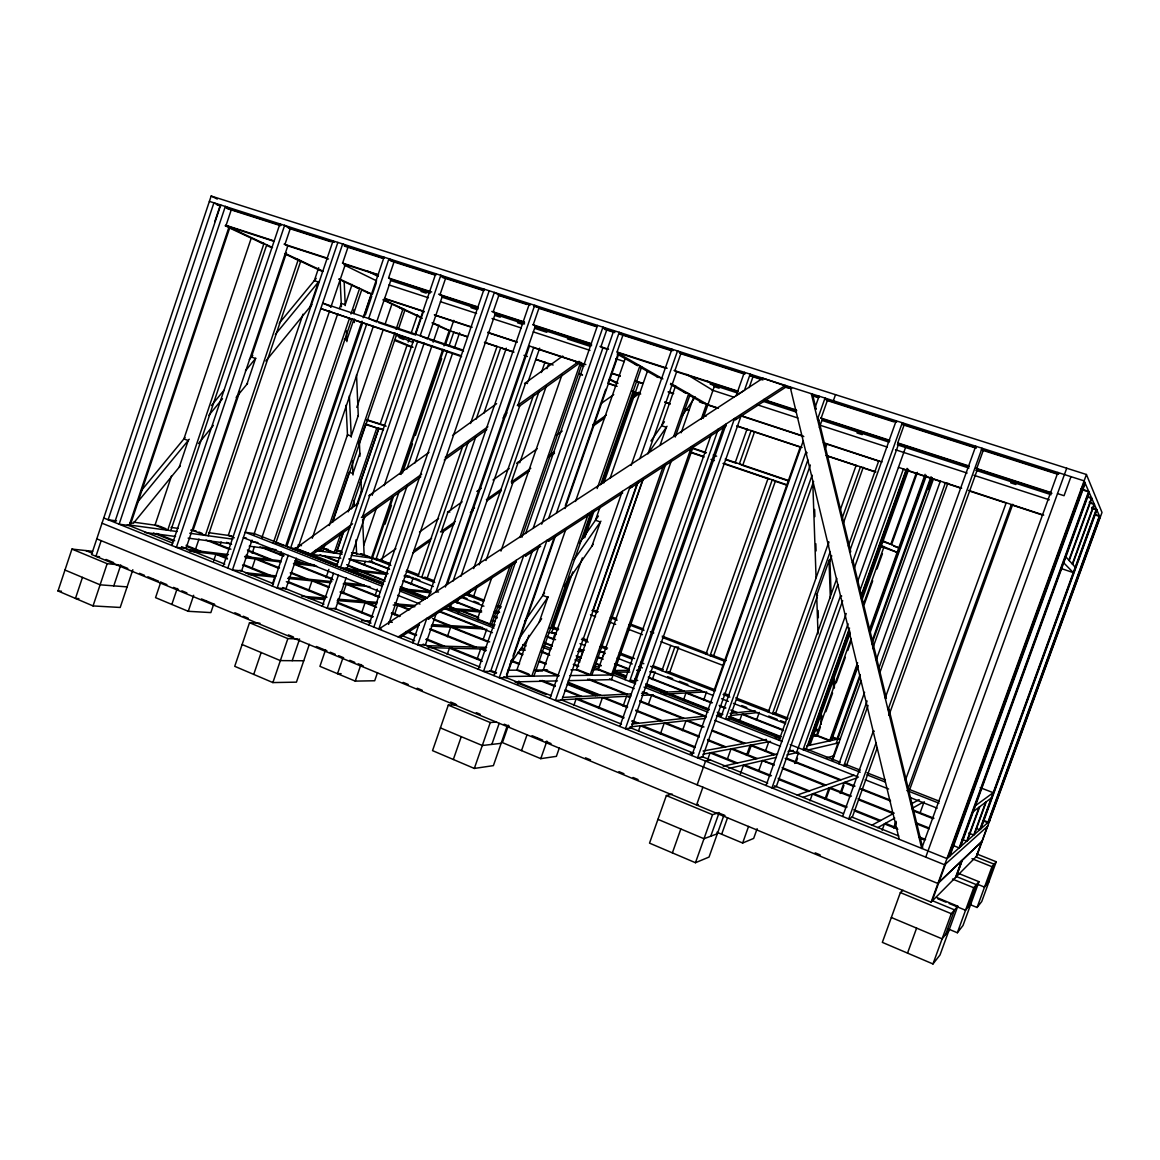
<?xml version="1.0" encoding="UTF-8"?>
<svg xmlns="http://www.w3.org/2000/svg" width="1160" height="1160" viewBox="0 0 1160 1160"><rect width="100%" height="100%" fill="white"/><g stroke="black" fill="none" stroke-linecap="round" stroke-linejoin="round"><path stroke-width="1.5" d="M132.849 569.734L120.205 607.463L93.046 605.926L58 590.976L71.949 549.086L92.655 551.304M82.461 577.404L75.458 598.415L78.894 598.633M211.163 196.04L91.567 554.524L931.146 902.103L976.821 856.022L1102 512.459L1086.427 474.498L211.163 196.04L217.282 199.07M101.166 540.662L95.932 556.336L99.528 556.698M214.745 221.705L220.052 205.813L213.918 202.826L108.141 519.752L116.551 520.913M114.724 522.406L220.748 205.001M93.046 605.926L107.169 563.688L119.059 564.847M130.268 525.132L229.839 227.462L225.33 226.012M113.781 585.872L120.756 565.007M171.578 475.73L155.005 525.161L167.707 530.236L263.973 243.484L259.594 242.063M251.387 237.684L183.918 438.9L188.181 440.524L179.263 467.132M170.752 530.657L266.742 244.789M171.854 545.49L279.908 223.909M160.906 581.74L155.556 597.647L188.254 611.305L210.859 612.596L213.744 604.055M239.888 391.224L193.038 530.483L205.363 535.398L298.279 259.594L294.031 258.216M286.462 252.807L251.401 357.019L255.577 358.483L246.92 384.236M171.84 604.447L177.219 588.482M195.228 550.144L198.983 539.023M208.191 535.775L300.846 260.812L296.612 259.419M188.254 611.305L193.662 595.283M213.643 560.976L215.89 554.277L227.563 558.961M220.067 545.055L221.125 541.952M303.007 314.157L228.302 535.413L234.291 537.79M318.681 267.743L314.317 280.676L318.406 282.025L309.981 306.95M223.155 566.211L333.036 240.888M227.795 568.081L337.85 242.425M252.039 540.096L241.613 570.923L232.45 569.966L342.664 243.963L348.13 246.761L342.606 263.117L345.317 264.451L330.832 307.255M253.779 534.963L329.687 310.677M252.155 553.291L254.446 546.548M261.681 538.298L337.748 313.678M339.488 308.546L341.243 303.398L345.216 304.717L352.089 284.432M251.966 568.545L255.229 558.932L278.531 568.24M273.325 542.894L349.204 319.145M350.929 314.012L359.614 288.405L355.627 287.086M275.775 543.228L351.958 318.594M353.699 313.446L361.848 289.435M259.942 623.21L249.516 622.717L234.726 666.318L272.875 682.573L296.438 682.152L309.357 644.293M353.597 320.174L346.84 340.126L344.215 339.227M280.111 555.046L281.227 551.783M272.469 583.842L274.76 577.1M285.592 546.36L362.036 321.175M363.181 317.767L371.301 293.886L367.343 292.581M272.382 586.104L283.446 553.509M363.79 316.868L384.047 257.187M362.471 323.538L286.767 546.519L382.829 584.321M365.385 314.969L371.795 296.105M372.375 294.379L376.348 282.677M288.216 555.393L277.138 588.018L285.954 588.801L296.365 558.192M366.488 324.669L290.623 548.042L297.656 548.985M253.721 674.409L261.16 652.529M298.236 547.274L373.274 326.482M312.257 538.284L347.478 434.768L351.233 436.131L358.251 415.498M356.787 407.377L383.308 329.454M385.033 324.38L391.95 304.05M272.875 682.573L287.854 638.609L297.931 638.928M322.262 546.012L320.522 551.13L317.332 549.884M329.237 525.538L394.922 332.688M396.082 329.266L403.057 308.792L399.243 307.531M308.705 590.541L312.011 580.841L328.483 587.424M332.456 521.478L349.247 472.163L352.945 473.541L359.846 453.27M358.947 443.685L365.675 423.936L376.826 427.938L348.203 511.864M325.046 544.577L322.712 551.435L317.942 549.564M332.63 522.29L396.865 333.717M398.62 328.584L405.043 309.72L401.229 308.473M292.204 660.692L299.599 638.986M341.2 532.425L334.181 552.972L323.19 548.68M326.032 577.651L328.86 569.371M343.418 531.788L336.994 550.637L341.649 552.45M360.137 482.777L378.856 427.88M380.03 424.444L406.942 345.535M408.117 342.113L409.291 338.676M411.046 333.529L417.484 314.664M336.298 553.262L343.882 531.048M351.451 508.849L378.841 428.548M356.352 505.905L361.427 490.999M322.277 606.26L333.529 573.301M415.164 334.065L435.754 273.702M336.545 566.109L413.598 340.286M415.352 335.153L423.53 311.199M417.629 341.635L340.474 567.66L347.188 568.458L364.748 517.041L362.572 516.635L369.996 494.885M338.401 575.229L327.149 608.217L335.559 608.812L346.158 577.782M372.157 495.349L424.183 343.07M343.084 593.601L346.26 584.277L379.189 597.356M325.554 649.846L319.928 666.347L355.25 681.109L374.695 680.76L377.493 672.64M363.689 545.432L376.536 507.848M384.134 485.649L432.013 345.593M433.173 342.171L439.016 325.09M364.138 564.76L365.298 561.382M392.457 496.48L371.374 558.09L360.615 553.943L362.732 554.248M400.07 474.237L442.815 349.305M443.99 345.883L449.268 330.484L445.643 329.281M393.414 496.697L370.997 562.179L389.542 569.4M401.012 474.469L443.714 349.696M445.469 344.578L453.763 320.349M384.989 524.204L391.413 505.426M402.52 472.99L412.452 443.976M415.382 435.435L441.67 358.614M399.315 491.173L375.898 559.598L381.625 560.382L407.407 485.098M406.928 468.945L447.339 350.914M449.094 345.781L453.777 332.108L455.517 332.92M342.62 658.793L337.517 673.699L341.113 673.655M361.688 612.639L365.052 602.779L376.55 607.376M415.034 462.854L452.53 353.365M454.299 348.232L459.563 332.833M374.999 595.848L377.29 589.135M368.88 625.08L484.053 289.13M384.975 579.101L386.57 574.476M355.25 681.109L360.949 664.491M373.839 627.082L489.201 290.783M381.495 629.227L378.812 629.097L494.363 292.421L498.974 295.002L493.174 311.88L495.479 313.099L388.571 624.341M394.429 614.829L397.662 605.389L409.132 609.942M410.887 584.437L413.221 577.636L404.289 576.578M418.108 575.998L462.884 445.802M470.539 423.53L497.046 346.434M468.553 441.264L421.733 577.404L427.185 578.057L443.135 531.686L441.365 531.352L448.108 511.748L449.877 512.125M476.165 419.137L500.743 347.652L502.396 348.45M450.457 510.414L475.73 436.986M483.952 413.076L506.296 348.174M412.655 642.77L419.398 623.166M428.548 596.617L529.438 303.63M436.551 612.625L425.387 645.033L417.716 644.815L426.837 618.338L429.374 618.497M445.382 587.033L535.369 326.018L533.194 324.844L539.052 307.82L534.688 305.312L436 591.745L438.509 592.006M447.238 584.51L529.467 346.028M453.125 581L533.702 347.435L535.485 348.319M451.486 603.649L449.732 608.768L445.223 608.405M460.911 576.375L519.738 405.913L517.94 405.188L525.683 382.742L527.466 383.539M528.047 381.843L539.675 348.174M456.982 603.2L458.534 598.69M447.354 636.724L450.66 627.139L487.664 641.842M458.157 613.567L459.287 610.305L478.848 617.976M473.657 568.574L533.73 394.675M541.386 372.52L544.924 362.297L546.476 363.051L536.137 359.629M447.252 654.457L449.442 648.135L482.299 661.33M470.293 590.469L468.524 595.587L473.686 596.11L477.195 585.945M479.138 564.876L539.269 390.848M546.94 368.662L548.709 363.544L550.246 364.298M485.997 560.512L512.966 482.502L511.342 482.052L518.216 462.173L519.825 462.68L546.331 385.976M477.267 619.585L492.072 576.781M500.961 551.087L562.005 374.724M456.59 704.686L448.297 705.135L432.535 750.636L474.324 768.442L493.391 765.629L507.253 725.783M483.212 639.377L486.765 629.14M477.151 659.025L480.646 648.933L485.677 650.948M510.414 564.818L489.738 624.5L495.015 624.82M519.868 537.544L580.145 363.645L575.853 362.224M512.981 563.006L491.623 624.616L479.182 619.715M521.884 537.341L581.784 364.486M478.326 669.291L516.084 560.367M525.596 533.527L597.545 325.394M533.179 528.264L602.953 327.12L606.898 329.512L600.909 346.767L602.895 347.899L541.705 524.175M453.328 759.495L461.26 736.658M532.803 549.84L490.637 671.35L483.532 671.408L523.784 555.379L526.031 555.77M494 675.627L539.24 545.33M548.68 518.143L613.799 330.586M556.452 513.068L619.237 332.325L623.094 334.689L617.077 352.002L619.005 353.118L564.978 508.544M506.485 674.83L511.836 659.446M513.024 656.024L554.625 536.326M565.326 505.542L605.752 389.252M608.13 382.409L618.236 353.336M474.324 768.442L490.274 722.535L496.582 722.013M555.48 535.862L506.195 677.628L499.25 677.745L546.998 540.299L549.173 540.734M528.931 635.332L516.823 670.146L531.802 676.149L588.236 514.141M565.993 528.8L542.808 595.428L547.839 597.342L539.125 622.354M575.49 501.468L625.414 357.962M491.854 744.401L499.162 723.376M517.809 684.183L518.912 681.021M508.486 725.217L502.425 742.617L540.777 758.654L556.394 756.349L559.337 747.924M597.154 488.563L639.928 365.777L634.752 364.095M533.904 676.12L590.484 513.764M600.604 484.706L641.697 366.777M551.537 628.343L569.342 577.245M583.001 538.066L592.499 510.806M601.996 483.546L634.056 391.558M551.667 632.562L572.779 571.967M584.712 537.733L594.253 510.357M603.794 482.966L638.682 382.873M553.102 639.058L555.234 632.91L548.042 632.519M582.335 557.887L543.242 670.001L557.699 675.773M600.198 506.673L595.471 520.231L600.358 521.986L591.948 546.099M610.232 477.862L647.454 371.113M521.522 750.607L527.061 734.715M550.043 698.262L622.267 491.405M631.141 465.407L671.93 349.16M639.928 458.534L677.512 350.943L681.007 353.205L674.874 370.736L676.628 371.78L647.933 453.864M540.777 758.654L546.911 741.11M637.812 481.661L592.659 610.885L597.009 611.305L642.886 480.095M638.377 481.212L561.861 700.089L555.423 700.437L630.257 486.214L632.171 486.866M570.966 669.856L576.375 669.827L642.915 479.268M675.613 385.772L661.649 425.72L666.347 427.3L660.04 445.338M580.827 658.024L583.088 651.587L577.593 651.441M573.808 705.526L576.085 699.03L623.746 718.171M663.563 465.363L590.063 675.279L576.288 669.827M673.728 436.349L688.663 393.689L683.922 392.123M665.68 464.275L591.803 675.25L578.057 669.813M675.221 437.045L690.113 394.516M671.611 460.071L598.168 669.712L611.494 674.961L691.621 446.557M681.166 432.796L693.709 397.01M602.982 656.792L604.606 652.137L599.212 651.992M598.647 708.441L602.461 697.566L627.487 707.557M701.191 419.282L706.571 403.941L701.988 402.433M693.52 445.759L611.465 679.629L568.255 680.644M703.12 418.383L714.633 385.57L706.976 380.799M625.124 679.659L711.312 434.333M718.286 429.04L629.604 681.428L634.245 681.297L724.159 425.532M623.094 706.15L626.574 696.246L629.88 697.551M619.861 726.464L726.261 423.864M744.386 372.316L736.165 395.676L744.488 390.224L750.143 374.158L753.144 376.275L749.171 387.585M741.197 415.526L631.199 728.045L625.399 728.712L734.541 418.485L736.107 419.398M652.297 679.601L655.052 671.77M638.595 730.713L640.335 725.768L694.84 747.678M648.397 704.308L651.731 694.869M661.91 670.726L670.799 645.467M735.266 462.477L746.982 429.214L748.084 429.838M754.638 431.563L742.69 465.45L739.384 463.87L751.114 430.577L752.188 431.201M660.345 734.106L664.23 723.072L699.335 737.093M683.632 699.596L685.966 692.984L711.225 702.859M705.976 654.095L768.08 478.399M682.5 730.669L686.053 720.606L702.568 727.16M672.162 794.049L666.362 795.557L649.527 843.131L695.463 862.721L709.05 857.052L723.854 815.408M703.801 699.755L706.6 691.838M713.893 690.925L800.313 446.875L801.284 447.455M691.824 755.552L803.198 441.047M819.09 396.184L814.842 408.189L816.133 409.147M807.882 459.969L702.641 756.856L697.551 757.857L805.881 452.125L807.201 452.922M819.38 427.547L822.396 419.007L821.135 418.108L827.529 400.055L825.021 398.083L817.524 419.253L818.815 420.166M672.379 852.876L680.847 828.994M697.145 784.841L705.555 761.09L710.572 760.061M720.882 717.344L810.361 465.029M835.519 394.675L833.344 400.736L835.794 402.694M707.702 759.539L710.065 752.869L736.063 763.309M812.116 475.165L725.536 719.171L729.437 718.707L813.639 481.414M702.887 787.19L696.565 804.996L698.291 804.489M825.152 448.978L826.979 443.845M739.572 720.984L741.936 714.313L783.536 730.582M727.625 758.452L731.017 748.896L755.914 758.843M695.463 862.721L712.53 814.697L719.186 812.522M710.761 836.201L718.577 814.218M756.451 720.346L759.292 712.356M746.504 755.435L750.114 745.285L774.01 754.768M740.428 773.706L743.401 765.339L744.865 764.991L771.472 775.678M748.417 753.463L751.419 745.039L775.242 754.493M721.665 834.258L727.552 817.713M768.312 712.066L828.878 541.923M840.391 509.602L856.138 465.363L856.964 465.899M830.125 551.928L772.516 713.69L775.619 713.327L817.003 597.168M841.653 519.578L860.444 466.798L861.256 467.335M831.735 555.785L829.922 560.889L829.038 560.613L816.683 595.298L817.597 595.486M843.262 523.464L863.258 467.306M765.339 751.433L768.805 741.733M758.944 770.153L762.366 760.568L773.749 764.281M779.099 740.254L836.824 578.419M848.366 546.041L878.743 460.868M716.865 832.242L742.646 843.015L748.562 826.413M766.049 785.523L837.781 584.466M896.172 420.804L849.598 551.362L850.773 551.783M757.132 828.718L753.666 838.419L742.646 843.015M842.682 600.663L776.301 786.567L771.951 787.915L840.521 595.82L841.725 596.08M854.253 568.255L898.71 443.743L897.724 442.902L904.264 424.589L902.291 422.762L852.339 562.687L853.514 563.078M796.499 752.666L846.22 613.524M857.675 581.45L905.554 447.485M794.672 763.454L798.718 752.159M795.774 763.178L797.5 758.336M848.062 623.79L803.053 749.693L806.302 748.939L849.54 628.01M859.618 591.47L903.408 468.974L904.206 469.568M861.126 595.66L906.192 469.611M807.955 745.648L849.308 629.967M861.474 595.95L907.106 468.364M808.998 745.416L849.874 631.098M861.474 598.69L907.845 469.017M810.028 745.184L850.193 632.91M861.749 600.59L908.599 469.597M816.408 735.687L851.164 638.536M863.359 604.462L884.094 546.505M817.974 733.801L820.41 727.001M825.877 711.703L832.576 693.013M836.215 682.82L845.336 657.314M847.771 650.514L850.816 642.016M864.185 604.621L872.697 580.827M876.96 568.937L882.427 553.639M916.124 473.468L890.779 544.287L883.064 541.633M891.562 544.635L917.43 472.337M857.617 662.751L829.646 740.848L812.623 734.207M869.173 630.503L925.114 474.324M857.414 665.68L830.56 740.645L817.365 735.498M869.623 631.605L925.158 476.586M809.956 800.806L812.406 793.991L846.017 807.505M831.488 740.442L858.269 665.68M869.826 633.404L926.434 475.411M860.096 674.511L836.896 739.239L832.024 737.354M871.696 642.147L930.929 476.89M836.215 743.401L860.343 676.106M871.885 643.901L931.567 477.369M932.205 477.876L928.058 489.462L927.406 488.983M832.155 759.22L837.984 742.994M832.474 760.583L861.082 680.804M872.624 648.571L933.438 478.95M824.89 799.37L828.965 788.003L850.381 796.558M826.036 798.935L830.096 787.596L851.44 796.122M838.956 763.816L864.606 692.288M876.22 659.938L940.368 481.125M867.086 700.959L843.842 765.745L846.756 764.846L868.071 705.454M878.714 668.58L945.4 482.777L946.082 483.343M879.657 673.206L947.88 483.14M840.144 793.426L844.045 782.565L854.021 786.523M841.188 793.019L843.958 785.291M842.639 816.466L873.219 731.423L874.321 731.177M885.211 698.059L975.719 446.238M876.017 743.053L848.729 818.931L852.281 817.22L877.322 747.62M888.922 715.372L977.459 469.249L976.749 468.51L983.433 449.906L982.041 448.253L888.023 709.659L889.082 709.5M882.136 830.197L884.413 823.89L897.84 829.298M905.394 780.231L1006.111 503.092M893.664 827.935L896.042 821.323M907.946 789.032L1011.273 504.788M894.592 827.385L896.361 822.455M1012.753 504.296L909.701 789.583L907.337 790.729M919.981 813.204L924.172 801.633M903.06 890.285L900.363 892.577L882.339 942.369L932.973 963.96L940.02 954.941L957.768 906.192L936.337 897.347M816.031 408.755L812.623 394.704L811.318 393.704L921.707 848.409L1057.891 472.483L1058.717 473.976M925.753 857.153L1066.721 468.22M1070.97 476.659L1064.053 495.712L1057.514 493.595M907.526 953.114L916.603 928.116M931.146 902.103L1086.427 474.498M932.045 901.204L945.53 864.069M947.792 857.863L1084.426 481.588M949.039 856.761L1084.905 482.661M949.866 856.036L1085.209 483.372M959.885 847.235L1088.979 491.985M960.625 846.582L1089.255 492.623M979.098 807.201L966.73 841.203L962.017 839.318M1068.882 560.207L1091.545 497.872L1088.123 496.77M967.426 840.594L979.751 806.707M1069.216 560.585L1091.806 498.466L1088.399 497.379M955.434 877.67L961.51 860.966M962.206 860.299L956.159 876.945L962.104 860.256L982.288 841.014M985.666 802.227L973.733 835.055L968.716 833.054M1072.304 563.992L1094.17 503.889L1089.226 502.295M974.371 834.475L986.276 801.778M1072.623 564.34L1094.417 504.44L1091.125 503.382M980.316 829.255L1096.635 509.53L1091.85 507.993M980.91 828.733L1096.867 510.052L1093.691 509.022M932.973 963.96L951.272 913.688L957.768 906.192M945.559 934.655L954.564 909.889L932.829 900.885M976.241 856.602L981.708 841.551M981.824 841.594L987.305 826.529M989.132 821.497L1099.941 517.099M947.532 928.653L957.348 932.756L973.747 887.734L978.967 881.702L959.131 873.654M968.295 906.888L976.401 884.674L956.304 876.496M978.967 881.702L963.003 925.506L957.348 932.756M970.688 904.843L977.082 907.482L991.959 866.708L996.237 861.764L976.72 853.934M986.783 884.355L994.12 864.2L976.024 856.935M996.237 861.764L981.737 901.538L977.082 907.482M509.704 664.854L541.648 618.715M564.326 585.974L593.18 544.301M681.819 416.324L695.217 396.966M519.303 638.275L548.245 596.762M574.07 559.7L600.938 521.159M648.469 452.965L667.058 426.271M524.581 621.47L544.518 592.992M579.478 543.054L598.429 515.997M650.963 440.959L664.433 421.733M180.235 465.928L133.444 523.261L130.05 522.798M198.505 443.555L213.338 425.387M236.161 397.416L247.573 383.423M265.829 361.05L311.88 304.63M137.619 502.062L189.254 439.22M208.756 415.468L222.531 398.707M245.485 370.779L255.809 358.208M275.312 334.471L318.927 281.401M948.88 930.581L942.123 938.846L891.344 917.502M970.978 903.626L965.54 910.252L949.141 903.495M988.987 881.658L984.521 887.11L977.865 884.398M141.346 490.578L184.991 437.596M211.424 405.536L224.054 390.195M249.342 359.513L252.779 355.337M279.212 323.263L316.201 278.371M938.658 882.586L961.393 860.923M982.389 841.043L937.918 883.485L96.787 538.878M987.856 826.036L944.689 864.823L102.007 523.203M989.683 821.019L946.952 858.603L103.747 517.984M973.356 811.521L991.278 797.993M921.707 848.409L922.649 847.713L888.952 709.007M975.487 805.678L993.207 792.686L980.171 787.654M358.498 503.164L295.321 548.665L312.214 554.712L350.363 527.351M368.793 495.755L429.026 452.357M452.545 435.421L496.625 403.665M524.538 383.554L562.745 356.033M309.909 554.408L352.567 523.812M361.383 517.476L421.689 474.223M445.223 457.345L487.882 426.75M504.049 415.135L506.992 413.033M517.288 405.637L579.072 361.325M363.558 517.897L420.79 476.861M444.265 460.027L486.809 429.519M502.947 417.948L505.89 415.846M519.1 406.377L580.725 362.195M395.908 548.665L379.726 560.12L389.789 564.021M419.456 532.019L438.596 518.491M447.426 512.241L462.129 501.83M476.847 491.42L481.269 488.302M493.043 479.979L509.225 468.524M516.591 463.318L537.196 448.746M556.322 435.217L562.208 431.056M600.474 403.985L613.712 394.617M413.859 550.739L431.622 538.226M440.51 531.962L455.3 521.536M471.584 510.066L474.541 507.978M486.388 499.641L501.178 489.215M511.546 481.908L530.773 468.35M548.535 455.837L554.451 451.675M592.934 424.56L606.26 415.164M634.375 395.357L638.812 392.225M412.742 553.102L430.462 540.618M442.279 532.295L454.082 523.972M470.337 512.532L473.28 510.458M486.576 501.091L501.337 490.695M511.676 483.415L529.395 470.931M548.593 457.417L554.495 453.255M592.89 426.213L604.708 417.89M632.765 398.126L640.146 392.921M378.812 629.097L762.889 378.218L786.886 386.425L735.208 419.978M785.494 385.396L398.213 636.927L400.838 637.029L419.079 625.197M428.2 619.266L516.345 562.049M525.466 556.133L540.662 546.259M548.26 541.328L622.731 492.986M630.329 488.055L726.087 425.894M877.743 827.631L894.766 818.105M911.789 808.563L922.62 802.503M871.812 825.238L894.142 813.16L858.009 798.747M911.253 803.909L919.14 799.646M717.344 833.75L703.99 838.723L657.938 819.352M803.184 797.326L857.255 777.794M797.152 795.093L854.064 775.228M826.398 757.842L834.214 755.74M728.929 768.442L776.417 757.364M786.973 754.899L797.529 752.434M808.085 749.969L838.854 742.791M723.159 766.223L777.548 753.971M788.075 751.593L793.338 750.404M806.838 745.894L840.406 738.471M812.885 736.397L818.322 735.309M703.062 754.203L770.544 741.414M690.258 753.347L693.796 752.695M703.105 750.998L766.412 739.442M775.271 737.818L781.188 736.745L729.712 716.532M501.149 743.328L482.284 745.503L440.409 727.9M630.025 726.928L705.425 718.432M730.568 715.589L757.494 712.559M631.635 724.029L705.019 716.126M717.547 714.777L722.912 714.212M730.075 713.429L755.131 710.732M560.744 699.871L630.967 696M641.77 695.405L653.225 694.782M663.389 694.216L704.801 691.94M562.542 697.421L630.736 693.926M641.509 693.375L647.222 693.086M661.258 692.375L700.741 690.36M516.04 681.877L557.452 680.905M507.196 676.526L559.25 675.743M570.024 675.584L613.103 674.932M613.741 672.191L629.909 672.032M649.658 671.828L653.254 671.799M535.354 671.046L542.59 670.987M614.916 670.48L629.372 670.378M636.608 670.335L640.218 670.306M507.877 670.204L518.97 670.146M534.919 670.059L547.534 669.987M592.601 669.74L599.807 669.697M303.731 660.765L280.357 660.605L242.121 644.525M428.113 647.585L485.736 649.063M519.955 649.948L525.364 650.093M426.808 645.699L486.591 647.382M521.014 648.367L524.625 648.469M578.971 650.006L584.408 650.165M431.143 626.066L485.098 629.039M361.615 620.557L370.649 621.078M388.73 622.108L392.341 622.311M432.114 624.602L482.734 627.502M549.579 628.227L553.088 628.445M58 590.976L61.48 591.223M491.564 620.571L495.132 620.803M127.093 586.887L100.108 584.814L64.975 570.038M308.371 598.27L324.611 599.561M337.255 600.561L376.957 603.736M393.197 605.027L414.86 606.752M449.152 609.493L481.632 612.088M494.276 613.089L497.887 613.379M301.745 596.226L325.119 598.139M337.719 599.154L377.275 602.388M395.27 603.852L415.048 605.462M449.224 608.246L481.588 610.885M494.174 611.914L499.568 612.35M248.211 574.432L275.079 577.129M287.622 578.39L330.6 582.712M343.142 583.973L370.011 586.67M400.461 589.729L430.911 592.789M245.485 572.779L276.065 575.897M288.651 577.187L331.818 581.595M344.404 582.871L364.196 584.901M400.171 588.57L430.737 591.687M189.805 551.188L227.345 555.64M245.21 557.742L280.966 561.976M293.465 563.455L316.709 566.211M347.087 569.807L386.411 574.461M187.195 549.622L228.448 554.567M244.6 556.495L280.474 560.788M294.829 562.499L314.563 564.862M346.854 568.719L388.107 573.663M404.26 575.592L409.639 576.23M144.986 532.469L175.537 536.486M188.108 538.139L231.231 543.808M249.197 546.172L276.138 549.71M312.069 554.437L340.822 558.207M349.798 559.395L373.882 562.557M128.76 524.914L177.19 531.541M189.747 533.252L232.798 539.139M250.734 541.589L257.911 542.576M315.317 550.42L342.214 554.103M351.19 555.321L378.102 559.004M353.075 552.885L364.138 555.321L362.616 519.23M133.53 522.145L158.543 525.654M171.042 527.394L178.19 528.409M190.704 530.149L196.055 530.903M208.568 532.658L231.797 535.905M297.888 545.157L301.469 545.664M322.9 548.665L328.265 549.419M335.414 550.42L340.764 551.174M351.494 552.667L356.845 553.422M246.399 538.08L243.368 537.66L380.291 591.803M365.907 424.632L383.003 429.809M366.43 419.558L384.961 425.517M367.343 420.384L386.12 426.184M209.38 201.376L1084.121 480.863L1100.144 517.563M217.05 204.856L220.704 206.016M225.867 207.669L280.909 225.272M287.26 227.302L334.211 242.31M344.535 245.615L384.09 258.26M389.252 259.912L435.682 274.76M440.699 276.37L483.836 290.16M497.596 294.553L530.265 305.007M533.702 306.11L597.342 326.453M604.215 328.657L614.539 331.949M619.701 333.601L673.017 350.654M679.905 352.857L745.256 373.752M750.418 375.405L762.468 379.248M784.827 386.396L791.7 388.6M812.348 395.197L819.221 397.401M826.109 399.605L896.622 422.153M903.51 424.357L975.748 447.455M982.636 449.659L1058.312 473.86M227.2 208.612L280.618 225.692M289.217 228.448L330.571 241.671M344.332 246.079L382.249 258.202M390.848 260.957L435.652 275.282M442.525 277.486L483.879 290.711M499.365 295.669L526.945 304.486M538.994 308.342L595.848 326.525M604.447 329.281L614.785 332.587M619.947 334.239L671.64 350.769M680.166 353.495L743.981 373.911M750.708 376.072L762.932 379.973M785.117 387.077L788.771 388.238M814.378 396.43L817.814 397.532M826.413 400.287L893.736 421.82M902.32 424.56L976.212 448.195M981.273 449.819L1056.992 474.034M1080.931 488.853L1088.689 491.347L959.131 847.887L952.606 845.278M1084.339 490.491L1087.428 491.492M225.707 225.243L273.774 240.816M284.07 244.151L326.989 258.056M342.446 263.059L378.493 274.731M388.788 278.067L431.709 291.972M438.582 294.19L478.065 306.98M491.796 311.431L524.407 322.001M532.991 324.771L591.368 343.679M599.952 346.463L608.565 349.247M617.192 352.046L667.159 368.227M674.062 370.461L737.818 391.108M763.671 399.489L796.413 410.089M820.54 417.904L889.473 440.235M898.087 443.018L968.745 465.914M975.633 468.147L1051.453 492.696M225.359 225.576L273.499 241.179M285.534 245.079L328.526 258.999M345.724 264.582L378.392 275.166M390.427 279.067L429.983 291.87M440.292 295.22L478.123 307.473M493.609 312.489L524.552 322.509M534.876 325.858L591.615 344.244M601.938 347.579L607.115 349.262M619.179 353.176L665.724 368.256M676.062 371.606L738.122 391.703M763.976 400.084L796.731 410.698M822.599 419.079L889.821 440.858M898.449 443.657L969.122 466.552M977.735 469.336L1051.873 493.363M1091.618 507.457L1096.403 509.008L979.707 829.791L976.459 828.515M390.471 280.445L430.012 293.277M442.033 297.177L478.137 308.879M495.334 314.462L524.552 323.93M534.876 327.279L591.6 345.68M710.225 384.149L737.731 393.066M763.512 401.433L796.181 412.017M821.962 420.384L889.01 442.12M897.318 444.816L968.919 468.031M975.763 470.25L1051.12 494.697M420.993 291.45L426.17 293.132M470.974 307.675L476.137 309.343M495.102 315.505L500.264 317.173M517.505 322.77L522.682 324.452M534.745 328.367L546.795 332.282M567.486 338.995L589.889 346.26M713.965 386.541L719.142 388.209M857.008 432.955L862.184 434.637M1010.722 482.836L1015.87 484.503M1094.837 514.416L1099.419 515.91L987.755 822.715L983.086 820.889M388.948 284.925L428.461 297.786M440.495 301.701L476.572 313.446M492.043 318.478L521.246 327.976M533.281 331.89L589.976 350.349M615.757 358.73L624.341 361.529M711.979 390.05L734.309 397.314M756.654 404.579L797.891 418.006M820.221 425.271L887.24 447.078M895.534 449.775L967.106 473.062M973.951 475.296L1049.278 499.8M1095.054 514.895L1099.622 516.389L988.306 822.222L983.651 820.395M656.618 376.55L661.606 378.189M384.424 298.352L424.024 311.373M434.348 314.766L472.221 327.207M487.722 332.311L516.983 341.924M529.033 345.897L585.843 364.574M611.668 373.056L620.266 375.884M635.767 380.988L642.654 383.25M668.464 391.732L673.641 393.428M699.451 401.925L718.388 408.146M740.776 415.512L802.749 435.885M823.411 442.671L882.02 461.955M898.449 467.349L961.683 488.142M968.528 490.39L1043.724 515.112M384.83 298.787L424.328 311.764M434.623 315.157L470.685 327.019M487.852 332.659L517.041 342.258M535.934 348.478L584.016 364.283M611.494 373.317L620.078 376.145M635.52 381.234L642.393 383.482M668.16 391.95L673.308 393.646M707.643 404.941L717.953 408.334M740.268 415.672L803.808 436.566M824.412 443.337L879.353 461.404M904.423 469.64L940.557 481.53M943.993 482.661L961.19 488.316M969.803 491.144L1005.923 503.019M1011.085 504.73L1042.057 514.909M450.152 330.904L467.321 336.589M484.488 342.272L513.677 351.944M523.972 355.351L527.409 356.482M535.992 359.325L553.16 365.023M578.913 373.549L582.349 374.68M608.101 383.206L616.685 386.062M632.127 391.166L640.712 394.023M664.752 401.983L669.9 403.68M685.342 408.798L688.779 409.944M736.846 425.865L802.082 447.47M826.123 455.43L875.916 471.917M455.343 332.862L467.378 336.849M484.561 342.533L496.596 346.521M501.758 348.232L513.779 352.219M579.101 373.853L582.538 374.999M608.333 383.539L616.917 386.382M632.389 391.514L639.276 393.791M665.057 402.332L670.204 404.042M685.676 409.161L689.112 410.307M702.873 414.86L706.309 416.005M737.252 426.242L747.562 429.664M752.724 431.375L800.849 447.325M826.63 455.865L855.862 465.537M861.01 467.248L874.77 471.801M463.145 350.117L322.668 303.123L331.02 306.719M378.595 322.639L414.265 334.587M429.562 339.706L463.536 351.074M461.216 355.743L320.812 308.589L461.622 356.642M411.67 347.246L394.429 340.358M1061.617 568.661L1073.275 572.605L1063.735 562.846M692.737 448.05L706.396 452.69M713.24 455.01L716.648 456.17M725.203 459.055L788.409 480.486M693.578 448.789L705.585 452.864M726.174 459.838L736.47 463.333M743.328 465.667L787.944 480.791M691.259 452.284L703.207 456.344M723.695 463.304L786.886 484.793M690.389 452.4L704.105 457.054M710.964 459.389L714.4 460.563M722.97 463.478L769.283 479.225M774.431 480.979L786.437 485.054M893.707 546.113L898.768 547.853L883.108 540.879M380.408 428.504L383.554 429.62M594.819 610.464L598.197 611.755M611.668 616.888L616.714 618.816M630.199 623.949L643.669 629.082M650.412 631.663L653.776 632.939M662.2 636.144L707.673 653.486M710.906 654.718L726.203 660.548M591.962 610.61L596.994 612.538M610.407 617.657L617.12 620.208M628.851 624.689L643.945 630.446M662.389 637.478L724.434 661.142M590.512 614.757L595.544 616.685M608.957 621.818L615.655 624.37M627.386 628.865L642.48 634.636M660.91 641.683L722.926 665.405M379.798 559.671L389.992 563.63M406.783 570.14L418.601 574.722M424.792 577.129L433.782 580.624M469.22 594.384L484.401 600.271M497.901 605.505L501.265 606.825M553.581 627.125L558.641 629.097M582.262 638.261L587.322 640.218M600.822 645.467L607.564 648.077M619.382 652.674L634.563 658.561M653.124 665.767L663.245 669.697M668.305 671.669L715.546 689.997M723.985 693.274L729.046 695.246M735.788 697.856L769.544 710.964M774.605 712.922L788.104 718.171M815.088 728.639L818.467 729.959M364.24 554.828L370.286 557.177M372.346 558.221L390.905 565.428M406.072 571.329L434.739 582.465M465.102 594.253L483.647 601.46M497.132 606.709L500.511 608.014M552.784 628.328L557.844 630.286M581.45 639.464L588.207 642.089M600.01 646.671L606.752 649.296M620.237 654.53L632.04 659.112M640.479 662.389L643.843 663.708M650.601 666.318L714.676 691.215M723.101 694.492L729.857 697.116M736.6 699.741L787.19 719.389M814.16 729.872L817.539 731.191M832.923 737.165L837.781 739.05M414.86 578.26L419.905 580.232M462.042 596.632L467.088 598.603M473.831 601.228L478.891 603.2M667.624 676.672L672.684 678.643M679.426 681.268L687.851 684.545M741.762 705.541L746.822 707.499M768.732 716.039L777.157 719.316M780.52 720.621L785.581 722.593M369.228 561.005L389.354 568.835M812.232 733.511L815.393 734.744M404.709 575.316L433.361 586.481M460.332 596.979L483.923 606.173M495.726 610.769L499.104 612.088M551.348 632.432L556.409 634.404M580.014 643.597L585.061 645.569M598.546 650.818L605.288 653.442M617.091 658.039L632.258 663.955M639 666.579L642.379 667.899M650.803 671.176L713.168 695.478M721.592 698.755L728.335 701.379M733.395 703.351L785.654 723.71M812.305 734.41L817.06 736.266M339.053 550.928L342.156 552.131M325.322 548.97L334.732 552.653M349.305 558.743L387.208 573.548M547.216 636.39L555.567 639.653M578.941 648.788L582.291 650.093M348.928 559.12L385.25 573.315M403.724 580.638L430.708 591.194M494.087 616.134L497.364 617.41M547.274 636.971L553.972 639.595M597.835 656.792L602.794 658.735M616.018 663.897L629.242 669.059M402.853 580.841L430.534 591.658M455.923 601.59L479.211 610.697M493.986 616.641L497.263 617.932M597.995 657.415L602.953 659.359M614.553 663.883L629.46 669.712M648.28 677.106L684.327 691.186M743.096 714.183L782.928 729.756M454.096 601.416L477.427 610.551M648.541 677.774L683.023 691.259M687.271 692.911L712.457 702.757M719.186 705.396L725.899 708.02M730.945 709.992L737.659 712.617M719.649 706.15L724.696 708.136M731.438 710.775L736.484 712.747M323.843 555.756L338.502 561.512M346.651 564.702L361.325 570.459M544.04 642.365L552.348 645.627M320.029 554.828L337.995 561.875M347.797 565.717L359.223 570.198M362.166 571.59L383.887 580.116M400.591 586.67L407.262 589.294M461.173 610.45L478.022 617.062M544.025 642.959L552.334 646.221M576.317 655.632L581.247 657.575M596.066 663.375L600.996 665.318M360.064 571.343L385.178 581.203M400.243 587.12L405.26 589.091M409.132 590.6L427.3 597.734M448.76 606.158L455.358 608.753M576.346 656.255L581.29 658.198M596.139 664.013L601.097 665.956M616.511 672.162L626.327 676.019M634.505 679.223L637.768 680.514M645.946 683.718L667.203 692.071M407.131 590.397L426.982 598.197M450.138 607.289L453.459 608.594M614.988 672.176L626.472 676.686M646.135 684.414L665.811 692.143M670.219 693.839L708.818 709.007M717.213 712.298L722.245 714.284M728.465 716.677L780.086 736.948M668.827 693.926L709.195 709.789M717.62 713.096L720.984 714.415M295.104 547.984L337.618 564.702M346.043 568.009L383.09 582.566M399.924 589.193L425.198 599.125M448.775 608.391L494.247 626.269M543.083 645.467L551.508 648.774M576.766 658.706L580.13 660.025M595.298 665.985L598.661 667.304M613.814 673.264L625.602 677.904M631.286 680.137L635.709 681.877M645.815 685.85L708.136 710.34M718.243 714.313L721.607 715.633M728.35 718.286L780.549 738.804M804.895 748.389L840.115 762.236M845.147 764.208L860.241 770.139M866.955 772.778L885.399 780.028M908.874 789.264L939.078 801.125M383.438 584.423L254.243 533.586L245.195 532.266L382.191 586.235M399.678 590.947L423.27 600.227M443.483 608.188L494.044 628.082M542.909 647.309L549.651 649.962M574.925 659.909L579.986 661.896M593.456 667.203L635.593 683.776M644.017 687.097L708.049 712.284M716.474 715.604L782.289 741.501M790.25 744.647L860.241 772.183M866.94 774.822L885.37 782.087M907.149 790.656L938.991 803.184M275.717 542.474L283.939 545.707M441.931 612.103L480.661 627.371M540.792 651.093L549.057 654.356M573.837 664.129L578.797 666.087M653.413 695.521L705.512 716.082M397.648 595.268L420.022 604.085M438.552 611.392L492.449 632.664M522.768 644.626L526.133 645.961M541.285 651.949L549.71 655.269M573.286 664.564L578.347 666.565M609.551 678.89L634.201 688.62M642.423 691.867L706.353 717.083M714.777 720.404L780.462 746.33M790.119 750.158L858.458 777.128M865.157 779.766L888.604 789.017M910.383 797.616L937.178 808.187M262.493 547.172L284.084 555.712M295.699 560.309L304.007 563.601M260 546.838L283.301 556.061M294.945 560.672L301.6 563.311M589.338 679.122L627.154 694.115M587.598 679.165L625.515 694.202M348.609 584.524L379.813 596.892M394.603 602.765L397.88 604.07M786.408 758.147L840.986 779.795M293.9 563.514L332.151 578.68M399.896 605.563L409.697 609.449M432.549 618.526L450.515 625.646M517.853 652.37L522.841 654.341M539.458 660.939L546.113 663.578M639.755 700.727L684.212 718.374M785.204 758.437L839.941 780.158M845.074 782.188L855.021 786.146M861.648 788.771L889.836 799.951M294.756 564.543L333.094 579.753M433.68 619.687L448.412 625.53M452.762 627.255L489.679 641.915M517.577 652.978L522.58 654.965M539.255 661.591L545.925 664.23M639.784 701.495L682.718 718.533M687.547 720.447L704.004 726.972M712.24 730.249L745.169 743.313M860.677 789.163L890.605 801.038M912.514 809.738L933.959 818.249M712.472 731.104L743.85 743.56M913.34 810.869L933.206 818.757M247.428 549.941L272.165 559.787M226.606 542.372L231.565 544.345M248.095 550.928L269.584 559.482M198.954 532.106L202.029 533.324M545.214 670.001L558.033 675.105M314.548 581.102L329.339 587.003M340.851 591.586L365.516 601.431M567.936 682.182L601.184 695.434M782.144 767.63L825.76 785.03L824.63 785.421L782.565 768.63M257.911 559.25L279.502 567.863M291.131 572.503L307.733 579.13M340.025 592.02L363.094 601.228M367.474 602.982L375.666 606.245M392.051 612.784L400.229 616.047M482.777 648.991L486.113 650.325M512.88 661.011L519.578 663.679M534.63 669.683L537.964 671.016M567.718 682.892L599.386 695.536M604.259 697.479L627.546 706.774M635.854 710.094L662.476 720.708M732.438 748.635L757.262 758.538M762.366 760.568L774.14 765.281M209.061 540.502L230.898 549.216M246.007 555.249L251.053 557.264M290.188 572.895L305.167 578.869M391.326 613.277L399.533 616.554M430.273 628.822L476.021 647.091M510.835 660.997L519.216 664.332M567.486 683.617L597.574 695.623M635.825 710.891L660.852 720.882M665.854 722.883L699.19 736.194M707.527 739.529L725.855 746.837M858.617 799.849L893.229 813.667M915.544 822.57L928.986 827.95M206.03 540.038L228.81 549.144M429.649 629.358L473.875 647.034M567.269 684.327L595.761 695.71M707.702 740.428L724.405 747.112M915.907 823.6L929.044 828.849M159.66 526.22L165.996 528.757M520.622 670.799L528.931 674.134M542.024 680.427L555.336 685.763M565.297 689.765L581.928 696.421M539.995 680.485L555.002 686.488M565.007 690.504L580 696.522M289.072 582.001L326.989 597.226M778.128 778.345L809.723 791.033L808.477 791.468L778.447 779.404M218.819 554.625L227.128 557.96M243.745 564.644L270.338 575.316M286.332 581.74L326.004 597.675M337.125 602.141L373.346 616.685M451.762 648.193L481.255 660.04M578.042 698.914L623.935 717.344M632.127 720.635L638.682 723.274M711.631 752.579L737.542 762.976M743.401 765.339L770.11 776.055M813.639 793.541L847.148 806.997M853.847 809.694L880.643 820.454M242.556 564.992L267.539 575.041M337.806 603.273L372.462 617.192M408.436 631.649L416.658 634.955M426.532 638.928L444.628 646.207M631.968 721.476L636.898 723.463M642.118 725.565L694.811 746.736M854.427 810.884L879.628 821.005M885.413 823.339L897.13 828.037M918.865 836.781L925.564 839.463M971.964 858.676L991.959 866.708M405.986 631.533L415.889 635.52M425.778 639.493L442.279 646.135M919.663 838.071L924.694 840.087M156.672 533.47L174.681 540.72M186.137 545.33L200.868 551.261M153.541 533.063L173.231 540.995M186.368 546.273L197.852 550.899M491.941 670.915L496.596 672.8M127.325 524.813L172.709 543.126M181.496 546.664L224.808 564.137M239.946 570.241L273.557 583.799M282.822 587.54L323.988 604.142M334.065 608.202L371.04 623.123M401.302 635.317L414.743 640.74M423.153 644.134L480.298 667.188M489.607 670.929L495.827 673.438M503.832 676.672L551.304 695.71M560.976 699.726L621.485 724.13M629.894 727.523L693.767 753.275M702.163 756.668L767.717 783.102M774.431 785.813L843.335 813.61M851.73 816.988L898.783 835.968M514.982 681.993L546.07 694.535M952.476 879.062L973.747 887.734M937.715 898.768L945.951 902.176M85.869 550.579L92.525 553.335M106.053 559.453L113.694 562.615M120.35 565.37L127.803 568.458M139.504 573.301L144.536 575.375M147.871 576.766L152.888 578.84M153.599 579.13L158.587 581.189M161.907 582.566L166.895 584.625M173.55 587.38L178.538 589.439M181.859 590.817L186.847 592.876M201.405 598.908L206.436 600.981M206.799 601.141L214.788 604.447M234.871 612.755L240.048 614.887M243.237 616.221L248.255 618.294M288.405 634.897L293.422 636.985M316.419 646.497L321.421 648.571M321.871 648.745L326.888 650.818M330.238 652.21L335.255 654.284M338.589 655.661L343.621 657.749M349.798 660.301L354.815 662.375M358.15 663.752L363.152 665.825M403.216 682.399L408.218 684.472M417.223 688.199L422.24 690.273M450.689 702.047L455.706 704.12M476.296 712.646L480.182 714.255M504.223 724.188L509.24 726.276M532.005 735.687L537.022 737.76M537.674 738.035L542.691 740.109M546.041 741.501L551.058 743.574M585.495 757.813L590.512 759.887M618.918 771.646L623.935 773.72M633.041 777.49L638.058 779.563M719.997 813.464L725 815.538M815.161 852.846L820.178 854.92M71.949 549.086L107.169 563.688M249.516 622.717L287.854 638.609M448.297 705.135L490.274 722.535M666.362 795.557L712.53 814.697M900.363 892.577L951.272 913.688M880.367 546.302L897.159 552.377L881.397 545.649M394.878 339.575L413.047 347.289M396.328 335.298L412.829 342.418M398.967 337.502L403.651 339.503M226.823 226.055L272.527 247.515M285.592 253.649L323.147 271.266M339.459 278.937L372.113 294.263M383.539 299.628L421.08 317.26M432.506 322.625L451.022 331.31M228.868 227.664L263.291 243.803M266.568 245.34L271.483 247.645M284.591 253.793L322.291 271.454M338.676 279.139L358.339 288.361M361.615 289.899L368.184 292.973M382.93 299.889L422.269 318.333M432.1 322.93L445.208 329.077M344.172 264.988L376.652 280.88M366.821 270.787L378.16 276.413M580.624 364.689L583.799 366.328M609.232 379.465L617.178 383.568M580.145 363.645L583.291 365.269M610.145 379.175L618.034 383.264M632.243 390.63L635.404 392.254M617.192 354.075L637.565 365.69M640.697 367.474L658.257 377.493M670.451 384.438L686.111 393.385M689.258 395.168L703.351 403.201M617.86 353.133L662.896 378.914M670.654 383.365L707.919 404.709M686.836 374.404L712.95 390.354M1065.895 556.901L1075.233 567.226M818.597 419.297L850.57 550.971M853.136 561.512L886.399 698.465M790.163 386.933L899.232 839.332M340.083 279.067L341.402 306.762M346.071 405.173L347.521 435.798M344.187 282.185L345.26 305.602M346.405 330.832L346.898 341.649M349.377 395.705L351.277 437.146M352.35 460.578L353.002 474.991M354.162 500.221L354.409 505.615M355.975 539.864L356.642 554.277M353.8 309.909L353.959 313.519M354.177 318.927L354.337 322.538M356.54 374.868L358.295 416.367M359.353 441.626L359.962 456.199M360.949 479.529L361.485 492.159M829.864 559.366L831.082 593.76M833.953 675.25L834.388 687.923M828.385 542.126L828.501 545.736M829.023 560.164L830.342 598.053M833.199 679.252L833.518 688.271M814.624 509.414L814.871 516.635M815.813 543.707L816.06 550.928M818.119 610.493L818.365 617.714M821.744 715.198L821.86 718.808M812.827 483.662L816.074 577.782M816.64 594.065L818.017 633.882M820.7 711.703L821.135 724.376M225.315 206.465L119.132 524.189L129.151 525.553L229.085 226.78L226.069 225.359L231.391 209.438L225.315 206.465M284.606 225.402L176.393 547.317L185.992 548.477L287.825 245.819L284.939 244.441L290.377 228.302L284.606 225.402M388.962 258.752L368.677 318.507L376.652 322.001L391.166 279.299L388.571 277.994L394.183 261.493L388.962 258.752M440.8 275.312L420.166 335.733L427.721 339.082L442.467 295.916L440.017 294.654L445.715 277.965L440.8 275.312M674.83 647.005L665.927 672.278L669.784 672.235L678.629 647.164L674.83 647.005M772.241 479.82L710.065 655.661L713.617 655.748L775.33 481.284L772.241 479.82"/></g></svg>
